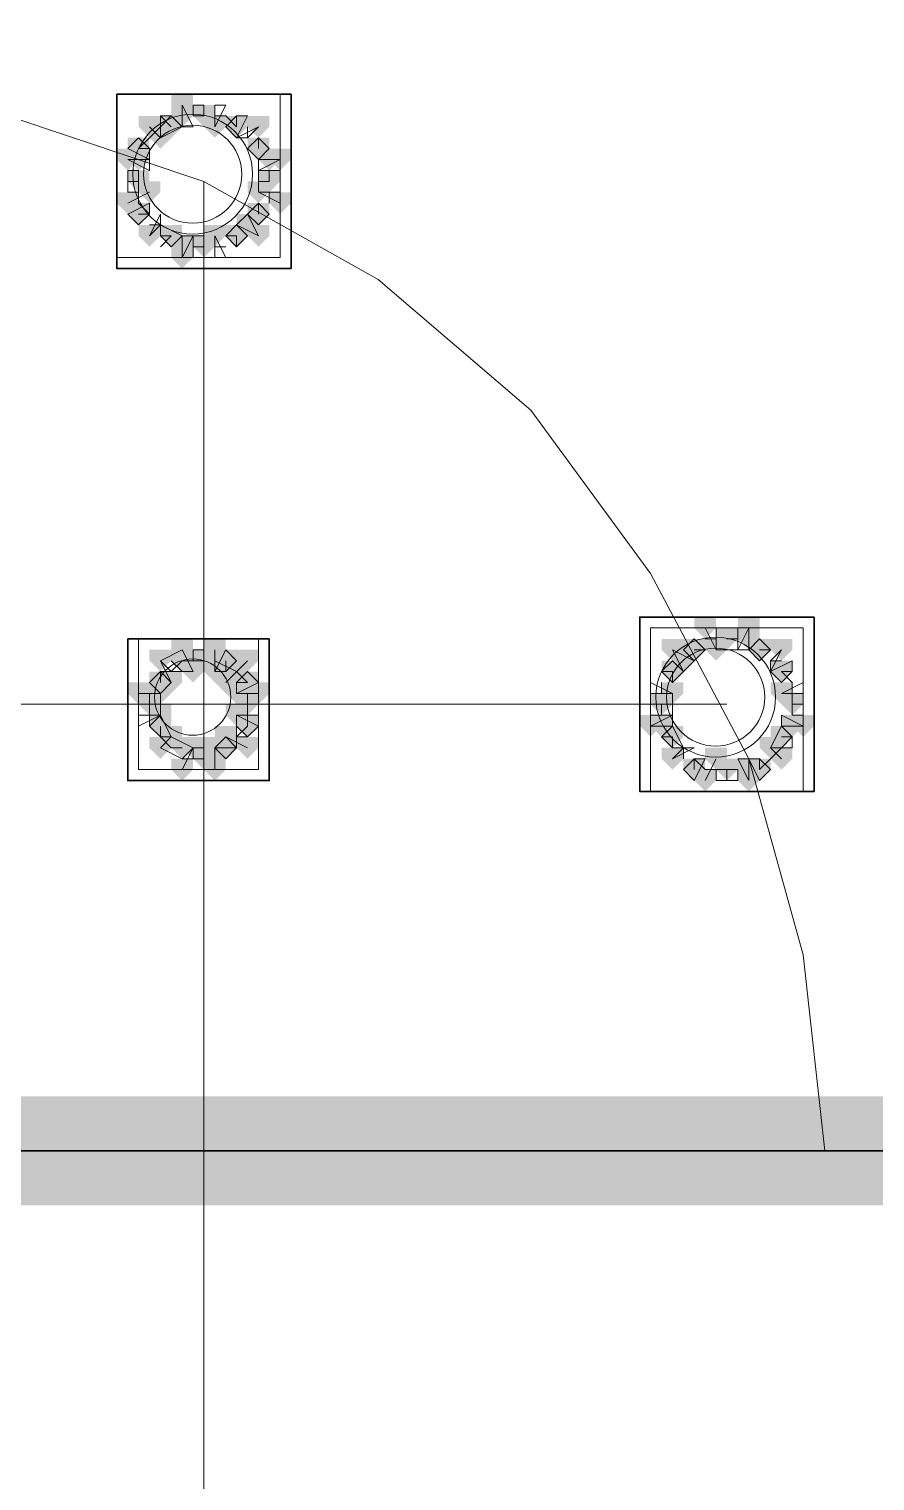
# Model space of a CAD drawing. Header units: millimetres. Extents: x 2315 to 4619, y 1334 to 1897.
# Drawn here: x 3823.56 to 3828.3, y 1539.85 to 1547.99 of the extents above; entities that cross this region are included whole.
import ezdxf

# ---------------------------------------------------------------- set-up
doc = ezdxf.new("R2010")
doc.units = ezdxf.units.MM
for name, color, linetype, true_color in [('PDF_10', 7, 'Continuous', 0x00b85c), ('PDF_AXIS', 7, 'Continuous', 0x00b85c), ('PDF_柱构件', 7, 'Continuous', 0x00b85c), ('PDF_转运站初步方案', 7, 'Continuous', 0x00b85c)]:
    doc.layers.add(name, color=color, linetype=linetype, true_color=true_color)
doc.layers.add('PDF_中心线层', color=1, linetype='Continuous')
doc.layers.add('PDF_粗实线层', color=7, linetype='Continuous')

msp = doc.modelspace()

# ---------------------------------------------------------------- hatches: boundary and pattern name
at = {"layer": 'PDF_10', "transparency": 33554559}
for points in [[(3824.543, 1547.5601), (3824.4819, 1547.5601), (3824.4819, 1547.499), (3824.543, 1547.4379), (3824.6041, 1547.499), (3824.6041, 1547.5601)], [(3824.543, 1547.5601), (3824.4819, 1547.5601), (3824.4819, 1547.499), (3824.543, 1547.4379), (3824.6041, 1547.499), (3824.6041, 1547.5601)], [(3824.3598, 1547.499), (3824.2987, 1547.499), (3824.2987, 1547.4379), (3824.3598, 1547.3768), (3824.4208, 1547.4379), (3824.4208, 1547.499)], [(3824.3598, 1547.499), (3824.2987, 1547.499), (3824.2987, 1547.4379), (3824.3598, 1547.3768), (3824.4208, 1547.4379), (3824.4208, 1547.499)], [(3824.7262, 1547.499), (3824.6652, 1547.499), (3824.6652, 1547.4379), (3824.7262, 1547.3768), (3824.7873, 1547.4379), (3824.7873, 1547.499)], [(3824.7262, 1547.499), (3824.6652, 1547.499), (3824.6652, 1547.4379), (3824.7262, 1547.3768), (3824.7873, 1547.4379), (3824.7873, 1547.499)], [(3824.1765, 1547.3768), (3824.1154, 1547.3768), (3824.1154, 1547.3157), (3824.1765, 1547.2547), (3824.2376, 1547.3157), (3824.2376, 1547.3768)], [(3824.1765, 1547.3768), (3824.1154, 1547.3768), (3824.1154, 1547.3157), (3824.1765, 1547.2547), (3824.2376, 1547.3157), (3824.2376, 1547.3768)], [(3824.8484, 1547.3768), (3824.7873, 1547.3768), (3824.7873, 1547.3157), (3824.8484, 1547.2547), (3824.9095, 1547.3157), (3824.9095, 1547.3768)], [(3824.8484, 1547.3768), (3824.7873, 1547.3768), (3824.7873, 1547.3157), (3824.8484, 1547.2547), (3824.9095, 1547.3157), (3824.9095, 1547.3768)], [(3824.8484, 1547.3768), (3824.7873, 1547.3768), (3824.7873, 1547.3157), (3824.8484, 1547.2547), (3824.9095, 1547.3157), (3824.9095, 1547.3768)], [(3824.1765, 1547.1936), (3824.1154, 1547.1936), (3824.1154, 1547.1325), (3824.1765, 1547.0714), (3824.2376, 1547.1325), (3824.2376, 1547.1936)], [(3824.1765, 1547.1936), (3824.1154, 1547.1936), (3824.1154, 1547.1325), (3824.1765, 1547.0714), (3824.2376, 1547.1325), (3824.2376, 1547.1936)], [(3824.9095, 1547.1936), (3824.8484, 1547.1936), (3824.8484, 1547.1325), (3824.9095, 1547.0714), (3824.9706, 1547.1325), (3824.9706, 1547.1936)], [(3824.9095, 1547.1936), (3824.8484, 1547.1936), (3824.8484, 1547.1325), (3824.9095, 1547.0714), (3824.9706, 1547.1325), (3824.9706, 1547.1936)], [(3824.1765, 1547.0103), (3824.1154, 1547.0103), (3824.1154, 1546.9493), (3824.1765, 1546.8882), (3824.2376, 1546.9493), (3824.2376, 1547.0103)], [(3824.1765, 1547.0103), (3824.1154, 1547.0103), (3824.1154, 1546.9493), (3824.1765, 1546.8882), (3824.2376, 1546.9493), (3824.2376, 1547.0103)], [(3824.8484, 1547.0103), (3824.7873, 1547.0103), (3824.7873, 1546.9493), (3824.8484, 1546.8882), (3824.9095, 1546.9493), (3824.9095, 1547.0103)], [(3824.8484, 1547.0103), (3824.7873, 1547.0103), (3824.7873, 1546.9493), (3824.8484, 1546.8882), (3824.9095, 1546.9493), (3824.9095, 1547.0103)], [(3824.8484, 1547.0103), (3824.7873, 1547.0103), (3824.7873, 1546.9493), (3824.8484, 1546.8882), (3824.9095, 1546.9493), (3824.9095, 1547.0103)], [(3824.3598, 1546.8882), (3824.2987, 1546.8882), (3824.2987, 1546.8271), (3824.3598, 1546.766), (3824.4208, 1546.8271), (3824.4208, 1546.8882)], [(3824.3598, 1546.8882), (3824.2987, 1546.8882), (3824.2987, 1546.8271), (3824.3598, 1546.766), (3824.4208, 1546.8271), (3824.4208, 1546.8882)], [(3824.7262, 1546.8882), (3824.6652, 1546.8882), (3824.6652, 1546.8271), (3824.7262, 1546.766), (3824.7873, 1546.8271), (3824.7873, 1546.8882)], [(3824.7262, 1546.8882), (3824.6652, 1546.8882), (3824.6652, 1546.8271), (3824.7262, 1546.766), (3824.7873, 1546.8271), (3824.7873, 1546.8882)], [(3824.543, 1546.8271), (3824.4819, 1546.8271), (3824.4819, 1546.766), (3824.543, 1546.7049), (3824.6041, 1546.766), (3824.6041, 1546.8271)], [(3824.543, 1546.8271), (3824.4819, 1546.8271), (3824.4819, 1546.766), (3824.543, 1546.7049), (3824.6041, 1546.766), (3824.6041, 1546.8271)], [(3824.543, 1546.8271), (3824.4819, 1546.8271), (3824.4819, 1546.766), (3824.543, 1546.7049), (3824.6041, 1546.766), (3824.6041, 1546.8271)], [(3827.4749, 1544.6282), (3827.4138, 1544.6282), (3827.4138, 1544.5671), (3827.4749, 1544.506), (3827.536, 1544.5671), (3827.536, 1544.6282)], [(3827.4749, 1544.6282), (3827.4138, 1544.6282), (3827.4138, 1544.5671), (3827.4749, 1544.506), (3827.536, 1544.5671), (3827.536, 1544.6282)], [(3827.4749, 1544.6282), (3827.4138, 1544.6282), (3827.4138, 1544.5671), (3827.4749, 1544.506), (3827.536, 1544.5671), (3827.536, 1544.6282)], [(3827.2916, 1544.5671), (3827.2306, 1544.5671), (3827.2306, 1544.506), (3827.2916, 1544.4449), (3827.3527, 1544.506), (3827.3527, 1544.5671)], [(3827.2916, 1544.5671), (3827.2306, 1544.5671), (3827.2306, 1544.506), (3827.2916, 1544.4449), (3827.3527, 1544.506), (3827.3527, 1544.5671)], [(3827.2916, 1544.5671), (3827.2306, 1544.5671), (3827.2306, 1544.506), (3827.2916, 1544.4449), (3827.3527, 1544.506), (3827.3527, 1544.5671)], [(3827.6581, 1544.5671), (3827.5971, 1544.5671), (3827.5971, 1544.506), (3827.6581, 1544.4449), (3827.7192, 1544.506), (3827.7192, 1544.5671)], [(3827.6581, 1544.5671), (3827.5971, 1544.5671), (3827.5971, 1544.506), (3827.6581, 1544.4449), (3827.7192, 1544.506), (3827.7192, 1544.5671)], [(3827.6581, 1544.5671), (3827.5971, 1544.5671), (3827.5971, 1544.506), (3827.6581, 1544.4449), (3827.7192, 1544.506), (3827.7192, 1544.5671)], [(3824.4208, 1544.506), (3824.3598, 1544.506), (3824.3598, 1544.4449), (3824.4208, 1544.3839), (3824.4819, 1544.4449), (3824.4819, 1544.506)], [(3824.4208, 1544.506), (3824.3598, 1544.506), (3824.3598, 1544.4449), (3824.4208, 1544.3839), (3824.4819, 1544.4449), (3824.4819, 1544.506)], [(3824.543, 1544.506), (3824.4819, 1544.506), (3824.4819, 1544.4449), (3824.543, 1544.3839), (3824.6041, 1544.4449), (3824.6041, 1544.506)], [(3824.543, 1544.506), (3824.4819, 1544.506), (3824.4819, 1544.4449), (3824.543, 1544.3839), (3824.6041, 1544.4449), (3824.6041, 1544.506)], [(3824.6652, 1544.506), (3824.6041, 1544.506), (3824.6041, 1544.4449), (3824.6652, 1544.3839), (3824.7262, 1544.4449), (3824.7262, 1544.506)], [(3824.6652, 1544.506), (3824.6041, 1544.506), (3824.6041, 1544.4449), (3824.6652, 1544.3839), (3824.7262, 1544.4449), (3824.7262, 1544.506)], [(3827.1695, 1544.4449), (3827.1084, 1544.4449), (3827.1084, 1544.3839), (3827.1695, 1544.3228), (3827.2306, 1544.3839), (3827.2306, 1544.4449)], [(3827.1695, 1544.4449), (3827.1084, 1544.4449), (3827.1084, 1544.3839), (3827.1695, 1544.3228), (3827.2306, 1544.3839), (3827.2306, 1544.4449)], [(3827.7803, 1544.4449), (3827.7192, 1544.4449), (3827.7192, 1544.3839), (3827.7803, 1544.3228), (3827.8414, 1544.3839), (3827.8414, 1544.4449)], [(3827.7803, 1544.4449), (3827.7192, 1544.4449), (3827.7192, 1544.3839), (3827.7803, 1544.3228), (3827.8414, 1544.3839), (3827.8414, 1544.4449)], [(3824.2987, 1544.3839), (3824.2376, 1544.3839), (3824.2376, 1544.3228), (3824.2987, 1544.2617), (3824.3598, 1544.3228), (3824.3598, 1544.3839)], [(3824.2987, 1544.3839), (3824.2376, 1544.3839), (3824.2376, 1544.3228), (3824.2987, 1544.2617), (3824.3598, 1544.3228), (3824.3598, 1544.3839)], [(3824.2987, 1544.3839), (3824.2376, 1544.3839), (3824.2376, 1544.3228), (3824.2987, 1544.2617), (3824.3598, 1544.3228), (3824.3598, 1544.3839)], [(3824.7873, 1544.3839), (3824.7262, 1544.3839), (3824.7262, 1544.3228), (3824.7873, 1544.2617), (3824.8484, 1544.3228), (3824.8484, 1544.3839)], [(3824.7873, 1544.3839), (3824.7262, 1544.3839), (3824.7262, 1544.3228), (3824.7873, 1544.2617), (3824.8484, 1544.3228), (3824.8484, 1544.3839)], [(3824.2376, 1544.2617), (3824.1765, 1544.2617), (3824.1765, 1544.2006), (3824.2376, 1544.1395), (3824.2987, 1544.2006), (3824.2987, 1544.2617)], [(3824.2376, 1544.2617), (3824.1765, 1544.2617), (3824.1765, 1544.2006), (3824.2376, 1544.1395), (3824.2987, 1544.2006), (3824.2987, 1544.2617)], [(3824.7873, 1544.2617), (3824.7262, 1544.2617), (3824.7262, 1544.2006), (3824.7873, 1544.1395), (3824.8484, 1544.2006), (3824.8484, 1544.2617)], [(3824.7873, 1544.2617), (3824.7262, 1544.2617), (3824.7262, 1544.2006), (3824.7873, 1544.1395), (3824.8484, 1544.2006), (3824.8484, 1544.2617)], [(3827.1084, 1544.2617), (3827.0473, 1544.2617), (3827.0473, 1544.2006), (3827.1084, 1544.1395), (3827.1695, 1544.2006), (3827.1695, 1544.2617)], [(3827.1084, 1544.2617), (3827.0473, 1544.2617), (3827.0473, 1544.2006), (3827.1084, 1544.1395), (3827.1695, 1544.2006), (3827.1695, 1544.2617)], [(3827.1084, 1544.2617), (3827.0473, 1544.2617), (3827.0473, 1544.2006), (3827.1084, 1544.1395), (3827.1695, 1544.2006), (3827.1695, 1544.2617)], [(3827.8414, 1544.2617), (3827.7803, 1544.2617), (3827.7803, 1544.2006), (3827.8414, 1544.1395), (3827.9025, 1544.2006), (3827.9025, 1544.2617)], [(3827.8414, 1544.2617), (3827.7803, 1544.2617), (3827.7803, 1544.2006), (3827.8414, 1544.1395), (3827.9025, 1544.2006), (3827.9025, 1544.2617)], [(3824.2987, 1544.1395), (3824.2376, 1544.1395), (3824.2376, 1544.0784), (3824.2987, 1544.0174), (3824.3598, 1544.0784), (3824.3598, 1544.1395)], [(3824.2987, 1544.1395), (3824.2376, 1544.1395), (3824.2376, 1544.0784), (3824.2987, 1544.0174), (3824.3598, 1544.0784), (3824.3598, 1544.1395)], [(3824.7873, 1544.1395), (3824.7262, 1544.1395), (3824.7262, 1544.0784), (3824.7873, 1544.0174), (3824.8484, 1544.0784), (3824.8484, 1544.1395)], [(3824.7873, 1544.1395), (3824.7262, 1544.1395), (3824.7262, 1544.0784), (3824.7873, 1544.0174), (3824.8484, 1544.0784), (3824.8484, 1544.1395)], [(3827.1695, 1544.0784), (3827.1084, 1544.0784), (3827.1084, 1544.0174), (3827.1695, 1543.9563), (3827.2306, 1544.0174), (3827.2306, 1544.0784)], [(3827.1695, 1544.0784), (3827.1084, 1544.0784), (3827.1084, 1544.0174), (3827.1695, 1543.9563), (3827.2306, 1544.0174), (3827.2306, 1544.0784)], [(3827.7803, 1544.0784), (3827.7192, 1544.0784), (3827.7192, 1544.0174), (3827.7803, 1543.9563), (3827.8414, 1544.0174), (3827.8414, 1544.0784)], [(3827.7803, 1544.0784), (3827.7192, 1544.0784), (3827.7192, 1544.0174), (3827.7803, 1543.9563), (3827.8414, 1544.0174), (3827.8414, 1544.0784)], [(3824.4208, 1544.0174), (3824.3598, 1544.0174), (3824.3598, 1543.9563), (3824.4208, 1543.8952), (3824.4819, 1543.9563), (3824.4819, 1544.0174)], [(3824.4208, 1544.0174), (3824.3598, 1544.0174), (3824.3598, 1543.9563), (3824.4208, 1543.8952), (3824.4819, 1543.9563), (3824.4819, 1544.0174)], [(3824.543, 1543.9563), (3824.4819, 1543.9563), (3824.4819, 1543.8952), (3824.543, 1543.8341), (3824.6041, 1543.8952), (3824.6041, 1543.9563)], [(3824.543, 1543.9563), (3824.4819, 1543.9563), (3824.4819, 1543.8952), (3824.543, 1543.8341), (3824.6041, 1543.8952), (3824.6041, 1543.9563)], [(3824.6652, 1544.0174), (3824.6041, 1544.0174), (3824.6041, 1543.9563), (3824.6652, 1543.8952), (3824.7262, 1543.9563), (3824.7262, 1544.0174)], [(3824.6652, 1544.0174), (3824.6041, 1544.0174), (3824.6041, 1543.9563), (3824.6652, 1543.8952), (3824.7262, 1543.9563), (3824.7262, 1544.0174)], [(3824.6652, 1544.0174), (3824.6041, 1544.0174), (3824.6041, 1543.9563), (3824.6652, 1543.8952), (3824.7262, 1543.9563), (3824.7262, 1544.0174)], [(3827.2916, 1543.8952), (3827.2306, 1543.8952), (3827.2306, 1543.8341), (3827.2916, 1543.773), (3827.3527, 1543.8341), (3827.3527, 1543.8952)], [(3827.2916, 1543.8952), (3827.2306, 1543.8952), (3827.2306, 1543.8341), (3827.2916, 1543.773), (3827.3527, 1543.8341), (3827.3527, 1543.8952)], [(3827.4749, 1543.8952), (3827.4138, 1543.8952), (3827.4138, 1543.8341), (3827.4749, 1543.773), (3827.536, 1543.8341), (3827.536, 1543.8952)], [(3827.4749, 1543.8952), (3827.4138, 1543.8952), (3827.4138, 1543.8341), (3827.4749, 1543.773), (3827.536, 1543.8341), (3827.536, 1543.8952)], [(3827.6581, 1543.8952), (3827.5971, 1543.8952), (3827.5971, 1543.8341), (3827.6581, 1543.773), (3827.7192, 1543.8341), (3827.7192, 1543.8952)], [(3827.6581, 1543.8952), (3827.5971, 1543.8952), (3827.5971, 1543.8341), (3827.6581, 1543.773), (3827.7192, 1543.8341), (3827.7192, 1543.8952)]]:
    msp.add_hatch(color=6, dxfattribs=at).paths.add_polyline_path(points)
at = {"layer": 'PDF_柱构件', "transparency": 33554559}
for points in [[(3824.4208, 1547.6211), (3824.3598, 1547.6211), (3824.3598, 1547.5601), (3824.4208, 1547.499), (3824.4819, 1547.5601), (3824.4819, 1547.6211)], [(3824.4208, 1547.5601), (3824.3598, 1547.5601), (3824.3598, 1547.499), (3824.4208, 1547.4379), (3824.4819, 1547.499), (3824.4819, 1547.5601)], [(3824.2376, 1547.499), (3824.1765, 1547.499), (3824.1765, 1547.4379), (3824.2376, 1547.3768), (3824.2987, 1547.4379), (3824.2987, 1547.499)], [(3824.6041, 1547.499), (3824.543, 1547.499), (3824.543, 1547.4379), (3824.6041, 1547.3768), (3824.6652, 1547.4379), (3824.6652, 1547.499)], [(3824.8484, 1547.499), (3824.7873, 1547.499), (3824.7873, 1547.4379), (3824.8484, 1547.3768), (3824.9095, 1547.4379), (3824.9095, 1547.499)], [(3824.2987, 1547.4379), (3824.2376, 1547.4379), (3824.2376, 1547.3768), (3824.2987, 1547.3157), (3824.3598, 1547.3768), (3824.3598, 1547.4379)], [(3824.1154, 1547.3157), (3824.0543, 1547.3157), (3824.0543, 1547.2547), (3824.1154, 1547.1936), (3824.1765, 1547.2547), (3824.1765, 1547.3157)], [(3824.1765, 1547.3157), (3824.1154, 1547.3157), (3824.1154, 1547.2547), (3824.1765, 1547.1936), (3824.2376, 1547.2547), (3824.2376, 1547.3157)], [(3824.9095, 1547.3157), (3824.8484, 1547.3157), (3824.8484, 1547.2547), (3824.9095, 1547.1936), (3824.9706, 1547.2547), (3824.9706, 1547.3157)], [(3824.9706, 1547.3157), (3824.9095, 1547.3157), (3824.9095, 1547.2547), (3824.9706, 1547.1936), (3825.0316, 1547.2547), (3825.0316, 1547.3157)], [(3824.2376, 1547.1325), (3824.1765, 1547.1325), (3824.1765, 1547.0714), (3824.2376, 1547.0103), (3824.2987, 1547.0714), (3824.2987, 1547.1325)], [(3824.8484, 1547.1325), (3824.7873, 1547.1325), (3824.7873, 1547.0714), (3824.8484, 1547.0103), (3824.9095, 1547.0714), (3824.9095, 1547.1325)], [(3824.1154, 1547.0714), (3824.0543, 1547.0714), (3824.0543, 1547.0103), (3824.1154, 1546.9493), (3824.1765, 1547.0103), (3824.1765, 1547.0714)], [(3824.9706, 1547.0714), (3824.9095, 1547.0714), (3824.9095, 1547.0103), (3824.9706, 1546.9493), (3825.0316, 1547.0103), (3825.0316, 1547.0714)], [(3824.2376, 1546.8882), (3824.1765, 1546.8882), (3824.1765, 1546.8271), (3824.2376, 1546.766), (3824.2987, 1546.8271), (3824.2987, 1546.8882)], [(3824.6041, 1546.8882), (3824.543, 1546.8882), (3824.543, 1546.8271), (3824.6041, 1546.766), (3824.6652, 1546.8271), (3824.6652, 1546.8882)], [(3824.7873, 1546.9493), (3824.7262, 1546.9493), (3824.7262, 1546.8882), (3824.7873, 1546.8271), (3824.8484, 1546.8882), (3824.8484, 1546.9493)], [(3824.8484, 1546.8882), (3824.7873, 1546.8882), (3824.7873, 1546.8271), (3824.8484, 1546.766), (3824.9095, 1546.8271), (3824.9095, 1546.8882)], [(3824.4208, 1546.8271), (3824.3598, 1546.8271), (3824.3598, 1546.766), (3824.4208, 1546.7049), (3824.4819, 1546.766), (3824.4819, 1546.8271)], [(3824.4208, 1546.766), (3824.3598, 1546.766), (3824.3598, 1546.7049), (3824.4208, 1546.6439), (3824.4819, 1546.7049), (3824.4819, 1546.766)], [(3827.3527, 1544.6893), (3827.2916, 1544.6893), (3827.2916, 1544.6282), (3827.3527, 1544.5671), (3827.4138, 1544.6282), (3827.4138, 1544.6893)], [(3827.5971, 1544.6893), (3827.536, 1544.6893), (3827.536, 1544.6282), (3827.5971, 1544.5671), (3827.6581, 1544.6282), (3827.6581, 1544.6893)], [(3827.5971, 1544.6282), (3827.536, 1544.6282), (3827.536, 1544.5671), (3827.5971, 1544.506), (3827.6581, 1544.5671), (3827.6581, 1544.6282)], [(3824.4208, 1544.5671), (3824.3598, 1544.5671), (3824.3598, 1544.506), (3824.4208, 1544.4449), (3824.4819, 1544.506), (3824.4819, 1544.5671)], [(3824.6041, 1544.5671), (3824.543, 1544.5671), (3824.543, 1544.506), (3824.6041, 1544.4449), (3824.6652, 1544.506), (3824.6652, 1544.5671)], [(3827.1695, 1544.5671), (3827.1084, 1544.5671), (3827.1084, 1544.506), (3827.1695, 1544.4449), (3827.2306, 1544.506), (3827.2306, 1544.5671)], [(3827.4138, 1544.5671), (3827.3527, 1544.5671), (3827.3527, 1544.506), (3827.4138, 1544.4449), (3827.4749, 1544.506), (3827.4749, 1544.5671)], [(3827.7803, 1544.5671), (3827.7192, 1544.5671), (3827.7192, 1544.506), (3827.7803, 1544.4449), (3827.8414, 1544.506), (3827.8414, 1544.5671)], [(3824.2987, 1544.506), (3824.2376, 1544.506), (3824.2376, 1544.4449), (3824.2987, 1544.3839), (3824.3598, 1544.4449), (3824.3598, 1544.506)], [(3824.4819, 1544.4449), (3824.4208, 1544.4449), (3824.4208, 1544.3839), (3824.4819, 1544.3228), (3824.543, 1544.3839), (3824.543, 1544.4449)], [(3824.6041, 1544.506), (3824.543, 1544.506), (3824.543, 1544.4449), (3824.6041, 1544.3839), (3824.6652, 1544.4449), (3824.6652, 1544.506)], [(3824.6041, 1544.4449), (3824.543, 1544.4449), (3824.543, 1544.3839), (3824.6041, 1544.3228), (3824.6652, 1544.3839), (3824.6652, 1544.4449)], [(3824.7262, 1544.4449), (3824.6652, 1544.4449), (3824.6652, 1544.3839), (3824.7262, 1544.3228), (3824.7873, 1544.3839), (3824.7873, 1544.4449)], [(3824.7873, 1544.506), (3824.7262, 1544.506), (3824.7262, 1544.4449), (3824.7873, 1544.3839), (3824.8484, 1544.4449), (3824.8484, 1544.506)], [(3827.2306, 1544.506), (3827.1695, 1544.506), (3827.1695, 1544.4449), (3827.2306, 1544.3839), (3827.2916, 1544.4449), (3827.2916, 1544.506)], [(3824.3598, 1544.3839), (3824.2987, 1544.3839), (3824.2987, 1544.3228), (3824.3598, 1544.2617), (3824.4208, 1544.3228), (3824.4208, 1544.3839)], [(3824.6652, 1544.3839), (3824.6041, 1544.3839), (3824.6041, 1544.3228), (3824.6652, 1544.2617), (3824.7262, 1544.3228), (3824.7262, 1544.3839)], [(3824.1765, 1544.3228), (3824.1154, 1544.3228), (3824.1154, 1544.2617), (3824.1765, 1544.2006), (3824.2376, 1544.2617), (3824.2376, 1544.3228)], [(3824.2376, 1544.3228), (3824.1765, 1544.3228), (3824.1765, 1544.2617), (3824.2376, 1544.2006), (3824.2987, 1544.2617), (3824.2987, 1544.3228)], [(3824.2987, 1544.3228), (3824.2376, 1544.3228), (3824.2376, 1544.2617), (3824.2987, 1544.2006), (3824.3598, 1544.2617), (3824.3598, 1544.3228)], [(3824.7262, 1544.3228), (3824.6652, 1544.3228), (3824.6652, 1544.2617), (3824.7262, 1544.2006), (3824.7873, 1544.2617), (3824.7873, 1544.3228)], [(3824.7873, 1544.3228), (3824.7262, 1544.3228), (3824.7262, 1544.2617), (3824.7873, 1544.2006), (3824.8484, 1544.2617), (3824.8484, 1544.3228)], [(3824.8484, 1544.3228), (3824.7873, 1544.3228), (3824.7873, 1544.2617), (3824.8484, 1544.2006), (3824.9095, 1544.2617), (3824.9095, 1544.3228)], [(3827.1695, 1544.3228), (3827.1084, 1544.3228), (3827.1084, 1544.2617), (3827.1695, 1544.2006), (3827.2306, 1544.2617), (3827.2306, 1544.3228)], [(3827.7803, 1544.3228), (3827.7192, 1544.3228), (3827.7192, 1544.2617), (3827.7803, 1544.2006), (3827.8414, 1544.2617), (3827.8414, 1544.3228)], [(3824.2987, 1544.2006), (3824.2376, 1544.2006), (3824.2376, 1544.1395), (3824.2987, 1544.0784), (3824.3598, 1544.1395), (3824.3598, 1544.2006)], [(3824.7262, 1544.2006), (3824.6652, 1544.2006), (3824.6652, 1544.1395), (3824.7262, 1544.0784), (3824.7873, 1544.1395), (3824.7873, 1544.2006)], [(3827.0473, 1544.1395), (3826.9862, 1544.1395), (3826.9862, 1544.0784), (3827.0473, 1544.0174), (3827.1084, 1544.0784), (3827.1084, 1544.1395)], [(3827.1084, 1544.1395), (3827.0473, 1544.1395), (3827.0473, 1544.0784), (3827.1084, 1544.0174), (3827.1695, 1544.0784), (3827.1695, 1544.1395)], [(3827.8414, 1544.1395), (3827.7803, 1544.1395), (3827.7803, 1544.0784), (3827.8414, 1544.0174), (3827.9025, 1544.0784), (3827.9025, 1544.1395)], [(3827.9025, 1544.1395), (3827.8414, 1544.1395), (3827.8414, 1544.0784), (3827.9025, 1544.0174), (3827.9635, 1544.0784), (3827.9635, 1544.1395)], [(3824.3598, 1544.0784), (3824.2987, 1544.0784), (3824.2987, 1544.0174), (3824.3598, 1543.9563), (3824.4208, 1544.0174), (3824.4208, 1544.0784)], [(3824.6652, 1544.0784), (3824.6041, 1544.0784), (3824.6041, 1544.0174), (3824.6652, 1543.9563), (3824.7262, 1544.0174), (3824.7262, 1544.0784)], [(3824.2987, 1544.0174), (3824.2376, 1544.0174), (3824.2376, 1543.9563), (3824.2987, 1543.8952), (3824.3598, 1543.9563), (3824.3598, 1544.0174)], [(3824.4819, 1544.0174), (3824.4208, 1544.0174), (3824.4208, 1543.9563), (3824.4819, 1543.8952), (3824.543, 1543.9563), (3824.543, 1544.0174)], [(3824.6041, 1544.0174), (3824.543, 1544.0174), (3824.543, 1543.9563), (3824.6041, 1543.8952), (3824.6652, 1543.9563), (3824.6652, 1544.0174)], [(3824.6041, 1543.9563), (3824.543, 1543.9563), (3824.543, 1543.8952), (3824.6041, 1543.8341), (3824.6652, 1543.8952), (3824.6652, 1543.9563)], [(3824.7873, 1544.0174), (3824.7262, 1544.0174), (3824.7262, 1543.9563), (3824.7873, 1543.8952), (3824.8484, 1543.9563), (3824.8484, 1544.0174)], [(3827.1695, 1543.9563), (3827.1084, 1543.9563), (3827.1084, 1543.8952), (3827.1695, 1543.8341), (3827.2306, 1543.8952), (3827.2306, 1543.9563)], [(3827.4138, 1543.9563), (3827.3527, 1543.9563), (3827.3527, 1543.8952), (3827.4138, 1543.8341), (3827.4749, 1543.8952), (3827.4749, 1543.9563)], [(3827.7192, 1544.0174), (3827.6581, 1544.0174), (3827.6581, 1543.9563), (3827.7192, 1543.8952), (3827.7803, 1543.9563), (3827.7803, 1544.0174)], [(3827.7803, 1543.9563), (3827.7192, 1543.9563), (3827.7192, 1543.8952), (3827.7803, 1543.8341), (3827.8414, 1543.8952), (3827.8414, 1543.9563)], [(3824.4208, 1543.8952), (3824.3598, 1543.8952), (3824.3598, 1543.8341), (3824.4208, 1543.773), (3824.4819, 1543.8341), (3824.4819, 1543.8952)], [(3824.6041, 1543.8952), (3824.543, 1543.8952), (3824.543, 1543.8341), (3824.6041, 1543.773), (3824.6652, 1543.8341), (3824.6652, 1543.8952)], [(3827.5971, 1543.8952), (3827.536, 1543.8952), (3827.536, 1543.8341), (3827.5971, 1543.773), (3827.6581, 1543.8341), (3827.6581, 1543.8952)], [(3827.3527, 1543.8341), (3827.2916, 1543.8341), (3827.2916, 1543.773), (3827.3527, 1543.712), (3827.4138, 1543.773), (3827.4138, 1543.8341)], [(3827.5971, 1543.8341), (3827.536, 1543.8341), (3827.536, 1543.773), (3827.5971, 1543.712), (3827.6581, 1543.773), (3827.6581, 1543.8341)]]:
    msp.add_hatch(color=6, dxfattribs=at).paths.add_polyline_path(points)
at = {"layer": 'PDF_粗实线层', "transparency": 33554559}
msp.add_hatch(color=256, dxfattribs=at).paths.add_polyline_path([(3836.3317, 1554.7066), (3835.7208, 1554.7066), (3835.7208, 1542.0017), (3780.3203, 1542.0017), (3780.3203, 1554.7066), (3779.7095, 1554.7066), (3779.7095, 1541.3909), (3836.3317, 1541.3909)])
at = {"layer": 'PDF_转运站初步方案', "transparency": 33554559}
for points in [[(3824.543, 1547.5601), (3824.4819, 1547.5601), (3824.4819, 1547.499), (3824.543, 1547.4379), (3824.6041, 1547.499), (3824.6041, 1547.5601)], [(3824.543, 1547.5601), (3824.4819, 1547.5601), (3824.4819, 1547.499), (3824.543, 1547.4379), (3824.6041, 1547.499), (3824.6041, 1547.5601)], [(3824.3598, 1547.499), (3824.2987, 1547.499), (3824.2987, 1547.4379), (3824.3598, 1547.3768), (3824.4208, 1547.4379), (3824.4208, 1547.499)], [(3824.3598, 1547.499), (3824.2987, 1547.499), (3824.2987, 1547.4379), (3824.3598, 1547.3768), (3824.4208, 1547.4379), (3824.4208, 1547.499)], [(3824.7262, 1547.499), (3824.6652, 1547.499), (3824.6652, 1547.4379), (3824.7262, 1547.3768), (3824.7873, 1547.4379), (3824.7873, 1547.499)], [(3824.7262, 1547.499), (3824.6652, 1547.499), (3824.6652, 1547.4379), (3824.7262, 1547.3768), (3824.7873, 1547.4379), (3824.7873, 1547.499)], [(3824.1765, 1547.3768), (3824.1154, 1547.3768), (3824.1154, 1547.3157), (3824.1765, 1547.2547), (3824.2376, 1547.3157), (3824.2376, 1547.3768)], [(3824.1765, 1547.3768), (3824.1154, 1547.3768), (3824.1154, 1547.3157), (3824.1765, 1547.2547), (3824.2376, 1547.3157), (3824.2376, 1547.3768)], [(3824.8484, 1547.3768), (3824.7873, 1547.3768), (3824.7873, 1547.3157), (3824.8484, 1547.2547), (3824.9095, 1547.3157), (3824.9095, 1547.3768)], [(3824.8484, 1547.3768), (3824.7873, 1547.3768), (3824.7873, 1547.3157), (3824.8484, 1547.2547), (3824.9095, 1547.3157), (3824.9095, 1547.3768)], [(3824.1765, 1547.1936), (3824.1154, 1547.1936), (3824.1154, 1547.1325), (3824.1765, 1547.0714), (3824.2376, 1547.1325), (3824.2376, 1547.1936)], [(3824.1765, 1547.1936), (3824.1154, 1547.1936), (3824.1154, 1547.1325), (3824.1765, 1547.0714), (3824.2376, 1547.1325), (3824.2376, 1547.1936)], [(3824.9095, 1547.1936), (3824.8484, 1547.1936), (3824.8484, 1547.1325), (3824.9095, 1547.0714), (3824.9706, 1547.1325), (3824.9706, 1547.1936)], [(3824.9095, 1547.1936), (3824.8484, 1547.1936), (3824.8484, 1547.1325), (3824.9095, 1547.0714), (3824.9706, 1547.1325), (3824.9706, 1547.1936)], [(3824.1765, 1547.0103), (3824.1154, 1547.0103), (3824.1154, 1546.9493), (3824.1765, 1546.8882), (3824.2376, 1546.9493), (3824.2376, 1547.0103)], [(3824.1765, 1547.0103), (3824.1154, 1547.0103), (3824.1154, 1546.9493), (3824.1765, 1546.8882), (3824.2376, 1546.9493), (3824.2376, 1547.0103)], [(3824.8484, 1547.0103), (3824.7873, 1547.0103), (3824.7873, 1546.9493), (3824.8484, 1546.8882), (3824.9095, 1546.9493), (3824.9095, 1547.0103)], [(3824.8484, 1547.0103), (3824.7873, 1547.0103), (3824.7873, 1546.9493), (3824.8484, 1546.8882), (3824.9095, 1546.9493), (3824.9095, 1547.0103)], [(3824.3598, 1546.8882), (3824.2987, 1546.8882), (3824.2987, 1546.8271), (3824.3598, 1546.766), (3824.4208, 1546.8271), (3824.4208, 1546.8882)], [(3824.3598, 1546.8882), (3824.2987, 1546.8882), (3824.2987, 1546.8271), (3824.3598, 1546.766), (3824.4208, 1546.8271), (3824.4208, 1546.8882)], [(3824.7262, 1546.8882), (3824.6652, 1546.8882), (3824.6652, 1546.8271), (3824.7262, 1546.766), (3824.7873, 1546.8271), (3824.7873, 1546.8882)], [(3824.7262, 1546.8882), (3824.6652, 1546.8882), (3824.6652, 1546.8271), (3824.7262, 1546.766), (3824.7873, 1546.8271), (3824.7873, 1546.8882)], [(3824.543, 1546.8271), (3824.4819, 1546.8271), (3824.4819, 1546.766), (3824.543, 1546.7049), (3824.6041, 1546.766), (3824.6041, 1546.8271)], [(3824.543, 1546.8271), (3824.4819, 1546.8271), (3824.4819, 1546.766), (3824.543, 1546.7049), (3824.6041, 1546.766), (3824.6041, 1546.8271)], [(3827.4749, 1544.6282), (3827.4138, 1544.6282), (3827.4138, 1544.5671), (3827.4749, 1544.506), (3827.536, 1544.5671), (3827.536, 1544.6282)], [(3827.4749, 1544.6282), (3827.4138, 1544.6282), (3827.4138, 1544.5671), (3827.4749, 1544.506), (3827.536, 1544.5671), (3827.536, 1544.6282)], [(3827.2916, 1544.5671), (3827.2306, 1544.5671), (3827.2306, 1544.506), (3827.2916, 1544.4449), (3827.3527, 1544.506), (3827.3527, 1544.5671)], [(3827.2916, 1544.5671), (3827.2306, 1544.5671), (3827.2306, 1544.506), (3827.2916, 1544.4449), (3827.3527, 1544.506), (3827.3527, 1544.5671)], [(3827.6581, 1544.5671), (3827.5971, 1544.5671), (3827.5971, 1544.506), (3827.6581, 1544.4449), (3827.7192, 1544.506), (3827.7192, 1544.5671)], [(3827.6581, 1544.5671), (3827.5971, 1544.5671), (3827.5971, 1544.506), (3827.6581, 1544.4449), (3827.7192, 1544.506), (3827.7192, 1544.5671)], [(3824.4208, 1544.506), (3824.3598, 1544.506), (3824.3598, 1544.4449), (3824.4208, 1544.3839), (3824.4819, 1544.4449), (3824.4819, 1544.506)], [(3824.4208, 1544.506), (3824.3598, 1544.506), (3824.3598, 1544.4449), (3824.4208, 1544.3839), (3824.4819, 1544.4449), (3824.4819, 1544.506)], [(3824.543, 1544.506), (3824.4819, 1544.506), (3824.4819, 1544.4449), (3824.543, 1544.3839), (3824.6041, 1544.4449), (3824.6041, 1544.506)], [(3824.543, 1544.506), (3824.4819, 1544.506), (3824.4819, 1544.4449), (3824.543, 1544.3839), (3824.6041, 1544.4449), (3824.6041, 1544.506)], [(3824.6652, 1544.506), (3824.6041, 1544.506), (3824.6041, 1544.4449), (3824.6652, 1544.3839), (3824.7262, 1544.4449), (3824.7262, 1544.506)], [(3824.6652, 1544.506), (3824.6041, 1544.506), (3824.6041, 1544.4449), (3824.6652, 1544.3839), (3824.7262, 1544.4449), (3824.7262, 1544.506)], [(3827.1695, 1544.4449), (3827.1084, 1544.4449), (3827.1084, 1544.3839), (3827.1695, 1544.3228), (3827.2306, 1544.3839), (3827.2306, 1544.4449)], [(3827.1695, 1544.4449), (3827.1084, 1544.4449), (3827.1084, 1544.3839), (3827.1695, 1544.3228), (3827.2306, 1544.3839), (3827.2306, 1544.4449)], [(3827.7803, 1544.4449), (3827.7192, 1544.4449), (3827.7192, 1544.3839), (3827.7803, 1544.3228), (3827.8414, 1544.3839), (3827.8414, 1544.4449)], [(3827.7803, 1544.4449), (3827.7192, 1544.4449), (3827.7192, 1544.3839), (3827.7803, 1544.3228), (3827.8414, 1544.3839), (3827.8414, 1544.4449)], [(3824.2987, 1544.3839), (3824.2376, 1544.3839), (3824.2376, 1544.3228), (3824.2987, 1544.2617), (3824.3598, 1544.3228), (3824.3598, 1544.3839)], [(3824.2987, 1544.3839), (3824.2376, 1544.3839), (3824.2376, 1544.3228), (3824.2987, 1544.2617), (3824.3598, 1544.3228), (3824.3598, 1544.3839)], [(3824.7873, 1544.3839), (3824.7262, 1544.3839), (3824.7262, 1544.3228), (3824.7873, 1544.2617), (3824.8484, 1544.3228), (3824.8484, 1544.3839)], [(3824.7873, 1544.3839), (3824.7262, 1544.3839), (3824.7262, 1544.3228), (3824.7873, 1544.2617), (3824.8484, 1544.3228), (3824.8484, 1544.3839)], [(3824.2376, 1544.2617), (3824.1765, 1544.2617), (3824.1765, 1544.2006), (3824.2376, 1544.1395), (3824.2987, 1544.2006), (3824.2987, 1544.2617)], [(3824.2376, 1544.2617), (3824.1765, 1544.2617), (3824.1765, 1544.2006), (3824.2376, 1544.1395), (3824.2987, 1544.2006), (3824.2987, 1544.2617)], [(3824.7873, 1544.2617), (3824.7262, 1544.2617), (3824.7262, 1544.2006), (3824.7873, 1544.1395), (3824.8484, 1544.2006), (3824.8484, 1544.2617)], [(3824.7873, 1544.2617), (3824.7262, 1544.2617), (3824.7262, 1544.2006), (3824.7873, 1544.1395), (3824.8484, 1544.2006), (3824.8484, 1544.2617)], [(3827.1084, 1544.2617), (3827.0473, 1544.2617), (3827.0473, 1544.2006), (3827.1084, 1544.1395), (3827.1695, 1544.2006), (3827.1695, 1544.2617)], [(3827.1084, 1544.2617), (3827.0473, 1544.2617), (3827.0473, 1544.2006), (3827.1084, 1544.1395), (3827.1695, 1544.2006), (3827.1695, 1544.2617)], [(3827.8414, 1544.2617), (3827.7803, 1544.2617), (3827.7803, 1544.2006), (3827.8414, 1544.1395), (3827.9025, 1544.2006), (3827.9025, 1544.2617)], [(3827.8414, 1544.2617), (3827.7803, 1544.2617), (3827.7803, 1544.2006), (3827.8414, 1544.1395), (3827.9025, 1544.2006), (3827.9025, 1544.2617)], [(3824.2987, 1544.1395), (3824.2376, 1544.1395), (3824.2376, 1544.0784), (3824.2987, 1544.0174), (3824.3598, 1544.0784), (3824.3598, 1544.1395)], [(3824.2987, 1544.1395), (3824.2376, 1544.1395), (3824.2376, 1544.0784), (3824.2987, 1544.0174), (3824.3598, 1544.0784), (3824.3598, 1544.1395)], [(3824.7873, 1544.1395), (3824.7262, 1544.1395), (3824.7262, 1544.0784), (3824.7873, 1544.0174), (3824.8484, 1544.0784), (3824.8484, 1544.1395)], [(3824.7873, 1544.1395), (3824.7262, 1544.1395), (3824.7262, 1544.0784), (3824.7873, 1544.0174), (3824.8484, 1544.0784), (3824.8484, 1544.1395)], [(3827.1695, 1544.0784), (3827.1084, 1544.0784), (3827.1084, 1544.0174), (3827.1695, 1543.9563), (3827.2306, 1544.0174), (3827.2306, 1544.0784)], [(3827.1695, 1544.0784), (3827.1084, 1544.0784), (3827.1084, 1544.0174), (3827.1695, 1543.9563), (3827.2306, 1544.0174), (3827.2306, 1544.0784)], [(3827.7803, 1544.0784), (3827.7192, 1544.0784), (3827.7192, 1544.0174), (3827.7803, 1543.9563), (3827.8414, 1544.0174), (3827.8414, 1544.0784)], [(3827.7803, 1544.0784), (3827.7192, 1544.0784), (3827.7192, 1544.0174), (3827.7803, 1543.9563), (3827.8414, 1544.0174), (3827.8414, 1544.0784)], [(3824.4208, 1544.0174), (3824.3598, 1544.0174), (3824.3598, 1543.9563), (3824.4208, 1543.8952), (3824.4819, 1543.9563), (3824.4819, 1544.0174)], [(3824.4208, 1544.0174), (3824.3598, 1544.0174), (3824.3598, 1543.9563), (3824.4208, 1543.8952), (3824.4819, 1543.9563), (3824.4819, 1544.0174)], [(3824.543, 1543.9563), (3824.4819, 1543.9563), (3824.4819, 1543.8952), (3824.543, 1543.8341), (3824.6041, 1543.8952), (3824.6041, 1543.9563)], [(3824.543, 1543.9563), (3824.4819, 1543.9563), (3824.4819, 1543.8952), (3824.543, 1543.8341), (3824.6041, 1543.8952), (3824.6041, 1543.9563)], [(3824.6652, 1544.0174), (3824.6041, 1544.0174), (3824.6041, 1543.9563), (3824.6652, 1543.8952), (3824.7262, 1543.9563), (3824.7262, 1544.0174)], [(3824.6652, 1544.0174), (3824.6041, 1544.0174), (3824.6041, 1543.9563), (3824.6652, 1543.8952), (3824.7262, 1543.9563), (3824.7262, 1544.0174)], [(3827.2916, 1543.8952), (3827.2306, 1543.8952), (3827.2306, 1543.8341), (3827.2916, 1543.773), (3827.3527, 1543.8341), (3827.3527, 1543.8952)], [(3827.2916, 1543.8952), (3827.2306, 1543.8952), (3827.2306, 1543.8341), (3827.2916, 1543.773), (3827.3527, 1543.8341), (3827.3527, 1543.8952)], [(3827.4749, 1543.8952), (3827.4138, 1543.8952), (3827.4138, 1543.8341), (3827.4749, 1543.773), (3827.536, 1543.8341), (3827.536, 1543.8952)], [(3827.4749, 1543.8952), (3827.4138, 1543.8952), (3827.4138, 1543.8341), (3827.4749, 1543.773), (3827.536, 1543.8341), (3827.536, 1543.8952)], [(3827.6581, 1543.8952), (3827.5971, 1543.8952), (3827.5971, 1543.8341), (3827.6581, 1543.773), (3827.7192, 1543.8341), (3827.7192, 1543.8952)], [(3827.6581, 1543.8952), (3827.5971, 1543.8952), (3827.5971, 1543.8341), (3827.6581, 1543.773), (3827.7192, 1543.8341), (3827.7192, 1543.8952)]]:
    msp.add_hatch(color=6, dxfattribs=at).paths.add_polyline_path(points)

# ---------------------------------------------------------------- linework, layer by layer
at = {"layer": 'PDF_10', "color": 6, "lineweight": 18}
for points in [[(3824.4819, 1547.499), (3824.543, 1547.499), (3824.543, 1547.5601)], [(3824.2987, 1547.4379), (3824.3598, 1547.499)], [(3824.3598, 1547.4379), (3824.2987, 1547.499)], [(3824.6652, 1547.499), (3824.7262, 1547.4379), (3824.7262, 1547.499)], [(3824.2376, 1547.3157), (3824.1765, 1547.3157), (3824.2376, 1547.3768)], [(3824.8484, 1547.3768), (3824.8484, 1547.3157)], [(3824.1154, 1547.1325), (3824.1765, 1547.1325), (3824.1765, 1547.1936)], [(3824.9095, 1547.1936), (3824.9095, 1547.1325), (3824.8484, 1547.1325)], [(3824.1765, 1546.9493), (3824.2376, 1546.9493), (3824.1765, 1547.0103)], [(3824.8484, 1547.0103), (3824.8484, 1546.9493)], [(3824.2987, 1546.766), (3824.3598, 1546.8271), (3824.2987, 1546.8271)], [(3824.7262, 1546.766), (3824.7262, 1546.8271), (3824.6652, 1546.8271)], [(3824.543, 1546.766), (3824.4819, 1546.766)], [(3827.536, 1544.5671), (3827.4749, 1544.5671)], [(3824.4208, 1544.4449), (3824.3598, 1544.3839)], [(3824.4208, 1544.3839), (3824.3598, 1544.4449)], [(3824.543, 1544.506), (3824.543, 1544.4449), (3824.4819, 1544.4449)], [(3824.7262, 1544.3228), (3824.7873, 1544.3228), (3824.7262, 1544.3839), (3824.6041, 1544.4449)], [(3824.6652, 1544.3839), (3824.6652, 1544.4449)], [(3827.3527, 1544.506), (3827.2916, 1544.506)], [(3827.7192, 1544.506), (3827.6581, 1544.506)], [(3824.2987, 1544.3839), (3824.2987, 1544.3228)], [(3827.1084, 1544.3839), (3827.1695, 1544.3839), (3827.1695, 1544.3228)], [(3827.8414, 1544.3228), (3827.7803, 1544.3839), (3827.8414, 1544.3839)], [(3824.2987, 1544.2006), (3824.2376, 1544.2006), (3824.2376, 1544.1395)], [(3824.7873, 1544.1395), (3824.7873, 1544.2006), (3824.8484, 1544.2006)], [(3827.1084, 1544.2006), (3827.1084, 1544.1395)], [(3827.8414, 1544.1395), (3827.8414, 1544.2006), (3827.9025, 1544.2006)], [(3824.2987, 1544.0174), (3824.2987, 1544.0784), (3824.2987, 1544.0174)], [(3824.7262, 1544.0174), (3824.7873, 1544.0784)], [(3824.7262, 1544.0784), (3824.7873, 1544.0174)], [(3824.3598, 1543.9563), (3824.4208, 1543.9563), (3824.3598, 1543.9563)], [(3824.4819, 1543.8952), (3824.543, 1543.8952), (3824.543, 1543.9563)], [(3824.6041, 1543.9563), (3824.7262, 1543.9563)], [(3827.1084, 1544.0174), (3827.1695, 1544.0174), (3827.1695, 1543.9563)], [(3827.7803, 1543.9563), (3827.8414, 1544.0174), (3827.7803, 1544.0174)], [(3827.2916, 1543.8341), (3827.2916, 1543.8952), (3827.3527, 1543.8341)], [(3827.6581, 1543.8952), (3827.6581, 1543.8341), (3827.7192, 1543.8952)], [(3827.4749, 1543.773), (3827.4749, 1543.8341), (3827.536, 1543.8341)]]:
    msp.add_lwpolyline(points, dxfattribs=at)
at = {"layer": 'PDF_AXIS', "color": 6, "lineweight": 18}
for points in [[(3824.0543, 1547.6211), (3824.0543, 1546.7049), (3824.9706, 1546.7049), (3824.9706, 1547.6211)], [(3827.9025, 1544.6282), (3827.9025, 1543.712), (3827.0473, 1543.712), (3827.0473, 1544.6282)], [(3824.8484, 1544.5671), (3824.8484, 1543.8341), (3824.1765, 1543.8341), (3824.1765, 1544.5671)]]:
    msp.add_lwpolyline(points, close=True, dxfattribs=at)
at = {"layer": 'PDF_中心线层', "color": 6, "lineweight": 18}
for points in [[(3828.0246, 1541.6963), (3827.9025, 1542.7957), (3827.5971, 1543.8952), (3827.0473, 1544.9336), (3826.3754, 1545.8498), (3825.5203, 1546.5828), (3824.543, 1547.1325), (3823.4435, 1547.499), (3822.3441, 1547.6822), (3821.1835, 1547.6211), (3820.0841, 1547.3768), (3819.0457, 1546.8882), (3818.9846, 1546.8882)], [(3824.543, 1547.1325), (3824.543, 1536.2601)], [(3816.6025, 1544.2006), (3827.4749, 1544.2006)], [(3828.0246, 1541.6963), (3816.0527, 1541.6963), (3828.0246, 1541.6963)]]:
    msp.add_lwpolyline(points, dxfattribs=at)
at = {"layer": 'PDF_柱构件', "color": 6, "lineweight": 18}
for points in [[(3824.4208, 1547.5601), (3824.4208, 1547.4379), (3824.4819, 1547.4379)], [(3824.4819, 1547.499), (3824.543, 1547.499), (3824.543, 1547.5601), (3824.4819, 1547.5601)], [(3824.6041, 1547.5601), (3824.6041, 1547.4379), (3824.6652, 1547.5601)], [(3824.2987, 1547.3768), (3824.4208, 1547.4379), (3824.3598, 1547.499), (3824.2987, 1547.499)], [(3824.6652, 1547.4379), (3824.7262, 1547.3768), (3824.7873, 1547.499), (3824.7262, 1547.499)], [(3824.2376, 1547.2547), (3824.2376, 1547.3157), (3824.1765, 1547.3768), (3824.1154, 1547.3157)], [(3824.2376, 1547.4379), (3824.2987, 1547.3768)], [(3824.8484, 1547.4379), (3824.7262, 1547.3768), (3824.7873, 1547.3768)], [(3824.7873, 1547.3157), (3824.8484, 1547.2547), (3824.9095, 1547.3157), (3824.8484, 1547.3768)], [(3824.1154, 1547.2547), (3824.2376, 1547.1936), (3824.2376, 1547.2547)], [(3824.9706, 1547.2547), (3824.8484, 1547.2547), (3824.8484, 1547.1936)], [(3824.1765, 1547.0714), (3824.1765, 1547.1936), (3824.1154, 1547.1936), (3824.1154, 1547.0714)], [(3824.8484, 1547.1936), (3824.8484, 1547.0714), (3824.9706, 1547.0714), (3824.9706, 1547.1936)], [(3824.1154, 1547.0103), (3824.2376, 1547.0714)], [(3824.9706, 1547.0103), (3824.8484, 1547.0714)], [(3824.2376, 1546.9493), (3824.2376, 1547.0103), (3824.1154, 1546.9493), (3824.1765, 1546.8882)], [(3824.8484, 1547.0103), (3824.7873, 1546.9493), (3824.8484, 1546.8882), (3824.9095, 1546.9493)], [(3824.2376, 1546.8271), (3824.2987, 1546.8882), (3824.2987, 1546.9493)], [(3824.4208, 1546.8271), (3824.2987, 1546.8882), (3824.2987, 1546.8271), (3824.3598, 1546.766)], [(3824.7262, 1546.8882), (3824.6652, 1546.8271), (3824.7262, 1546.766), (3824.7873, 1546.8271)], [(3824.8484, 1546.8271), (3824.7873, 1546.9493), (3824.7262, 1546.8882)], [(3824.4208, 1546.7049), (3824.4819, 1546.8271), (3824.4208, 1546.8271)], [(3824.543, 1546.8271), (3824.4819, 1546.8271), (3824.4819, 1546.7049), (3824.543, 1546.7049)], [(3824.6652, 1546.7049), (3824.6041, 1546.8271), (3824.6041, 1546.7049)], [(3827.3527, 1544.6282), (3827.4138, 1544.506)], [(3827.536, 1544.506), (3827.4138, 1544.506), (3827.4138, 1544.6282), (3827.536, 1544.6282)], [(3827.5971, 1544.6282), (3827.5971, 1544.506), (3827.536, 1544.506)], [(3827.3527, 1544.506), (3827.2916, 1544.4449), (3827.2306, 1544.506), (3827.2916, 1544.5671)], [(3827.6581, 1544.4449), (3827.5971, 1544.506), (3827.6581, 1544.5671), (3827.7192, 1544.506)], [(3824.4819, 1544.3839), (3824.3598, 1544.3839), (3824.2987, 1544.4449), (3824.4208, 1544.506)], [(3824.2987, 1544.4449), (3824.3598, 1544.3228)], [(3824.4208, 1544.506), (3824.4819, 1544.3839)], [(3824.543, 1544.4449), (3824.4819, 1544.4449), (3824.4819, 1544.506), (3824.543, 1544.506)], [(3824.6041, 1544.506), (3824.6041, 1544.3839)], [(3824.6652, 1544.3839), (3824.6041, 1544.3839), (3824.6652, 1544.506), (3824.7262, 1544.4449)], [(3824.7873, 1544.4449), (3824.6652, 1544.3228)], [(3827.2306, 1544.3839), (3827.1695, 1544.3228), (3827.1084, 1544.3839), (3827.1695, 1544.4449)], [(3827.1695, 1544.506), (3827.2916, 1544.4449), (3827.2306, 1544.3839)], [(3827.7803, 1544.506), (3827.7192, 1544.3839), (3827.7192, 1544.4449)], [(3827.7803, 1544.3228), (3827.7192, 1544.3839), (3827.8414, 1544.4449), (3827.8414, 1544.3839)], [(3824.3598, 1544.3228), (3824.2987, 1544.2617), (3824.2376, 1544.3228), (3824.2987, 1544.3839)], [(3824.7262, 1544.2617), (3824.7262, 1544.3228), (3824.7873, 1544.3839), (3824.8484, 1544.3228)], [(3827.0473, 1544.3228), (3827.1695, 1544.2617), (3827.0473, 1544.2617)], [(3827.9025, 1544.2617), (3827.7803, 1544.2617), (3827.9025, 1544.3228)], [(3824.1765, 1544.2617), (3824.2987, 1544.2617)], [(3824.2987, 1544.2617), (3824.2987, 1544.1395), (3824.2376, 1544.1395), (3824.2376, 1544.2617)], [(3824.8484, 1544.2617), (3824.7262, 1544.2617)], [(3824.7873, 1544.1395), (3824.7873, 1544.2617), (3824.8484, 1544.2617), (3824.8484, 1544.1395)], [(3827.1695, 1544.2617), (3827.1695, 1544.1395), (3827.0473, 1544.1395), (3827.0473, 1544.2617)], [(3827.8414, 1544.1395), (3827.8414, 1544.2617), (3827.9025, 1544.2617), (3827.9025, 1544.1395)], [(3824.1765, 1544.1395), (3824.2987, 1544.1395), (3824.1765, 1544.0784)], [(3824.2987, 1544.1395), (3824.3598, 1544.0174), (3824.2987, 1544.0174), (3824.2376, 1544.0784)], [(3824.8484, 1544.0784), (3824.7262, 1544.1395), (3824.8484, 1544.1395)], [(3824.7262, 1544.0174), (3824.7262, 1544.1395), (3824.8484, 1544.0784), (3824.7873, 1544.0174)], [(3827.0473, 1544.0784), (3827.1695, 1544.1395), (3827.1695, 1544.0784)], [(3827.9025, 1544.0784), (3827.7803, 1544.0784), (3827.7803, 1544.1395)], [(3827.1695, 1544.0784), (3827.2306, 1543.9563), (3827.1695, 1543.9563), (3827.1084, 1544.0174)], [(3827.7192, 1543.9563), (3827.7803, 1544.0784), (3827.8414, 1544.0174), (3827.8414, 1543.9563)], [(3824.2987, 1543.9563), (3824.3598, 1544.0174)], [(3824.3598, 1544.0174), (3824.4819, 1543.9563), (3824.4208, 1543.8952), (3824.2987, 1543.9563)], [(3824.4208, 1543.8341), (3824.4819, 1543.9563)], [(3824.4819, 1543.9563), (3824.543, 1543.9563), (3824.543, 1543.8952), (3824.4819, 1543.8952)], [(3824.6041, 1543.9563), (3824.6652, 1544.0174), (3824.7262, 1543.9563), (3824.6652, 1543.8952)], [(3824.6041, 1543.8341), (3824.6041, 1543.9563)], [(3824.7873, 1543.9563), (3824.6652, 1544.0174)], [(3827.1695, 1543.8952), (3827.2306, 1543.9563), (3827.2916, 1543.9563)], [(3827.7803, 1543.8952), (3827.7192, 1543.9563)], [(3827.2916, 1543.8952), (3827.3527, 1543.8952), (3827.2916, 1543.773), (3827.2306, 1543.8341)], [(3827.3527, 1543.773), (3827.4138, 1543.8952)], [(3827.5971, 1543.773), (3827.536, 1543.8952), (3827.5971, 1543.8952)], [(3827.5971, 1543.8952), (3827.6581, 1543.8952), (3827.7192, 1543.8341), (3827.6581, 1543.773)], [(3827.4138, 1543.8341), (3827.536, 1543.8341), (3827.536, 1543.773), (3827.4138, 1543.773)]]:
    msp.add_lwpolyline(points, close=True, dxfattribs=at)
for points in [[(3824.6041, 1547.499), (3824.6652, 1547.499)], [(3824.2376, 1547.3768), (3824.2987, 1547.4379)], [(3824.7873, 1547.4379), (3824.7873, 1547.3768)], [(3824.1765, 1547.0103), (3824.1765, 1547.0714)], [(3824.9095, 1547.0714), (3824.9095, 1547.0103)], [(3824.2987, 1546.8882), (3824.2376, 1546.8882)], [(3824.6652, 1546.766), (3824.6041, 1546.766)], [(3827.4138, 1544.5671), (3827.3527, 1544.5671)], [(3824.4819, 1544.4449), (3824.4208, 1544.4449)], [(3827.7803, 1544.4449), (3827.7192, 1544.4449)], [(3824.3598, 1544.3839), (3824.2987, 1544.3839)], [(3827.1084, 1544.3228), (3827.1084, 1544.2617)], [(3827.8414, 1544.2617), (3827.8414, 1544.3228)], [(3824.2376, 1544.1395), (3824.2376, 1544.0784)], [(3824.7873, 1544.0784), (3824.7873, 1544.1395)], [(3824.2987, 1544.0174), (3824.3598, 1543.9563)], [(3824.7262, 1543.9563), (3824.7262, 1544.0174)], [(3827.2306, 1543.9563), (3827.2306, 1543.8952)], [(3827.7192, 1543.8952), (3827.7803, 1543.9563)], [(3824.4208, 1543.8952), (3824.4819, 1543.8952)], [(3827.3527, 1543.8341), (3827.4138, 1543.8341)]]:
    msp.add_lwpolyline(points, dxfattribs=at)
at = {"layer": 'PDF_粗实线层', "lineweight": 35}
msp.add_lwpolyline([(3780.0149, 1554.7066), (3780.0149, 1541.6963), (3836.0262, 1541.6963), (3836.0262, 1554.7066)], dxfattribs=at)
at = {"layer": 'PDF_粗实线层', "color": 6, "lineweight": 35}
for points in [[(3824.0543, 1547.6211), (3824.0543, 1546.6439), (3825.0316, 1546.6439), (3825.0316, 1547.6211)], [(3827.9635, 1544.6893), (3827.9635, 1543.712), (3826.9862, 1543.712), (3826.9862, 1544.6893)], [(3824.9095, 1544.5671), (3824.1154, 1544.5671), (3824.1154, 1543.773), (3824.9095, 1543.773)]]:
    msp.add_lwpolyline(points, close=True, dxfattribs=at)
at = {"layer": 'PDF_转运站初步方案', "color": 6, "lineweight": 18}
for centre, radius in [((3824.4799, 1547.1726), 0.3359), ((3824.4799, 1547.1726), 0.2749), ((3827.4119, 1544.2406), 0.3359), ((3824.4799, 1544.2406), 0.2138), ((3824.4799, 1544.2406), 0.2138), ((3827.4119, 1544.2406), 0.2749)]:
    msp.add_circle(centre, radius, dxfattribs=at)

doc.saveas('drawing.dxf')
